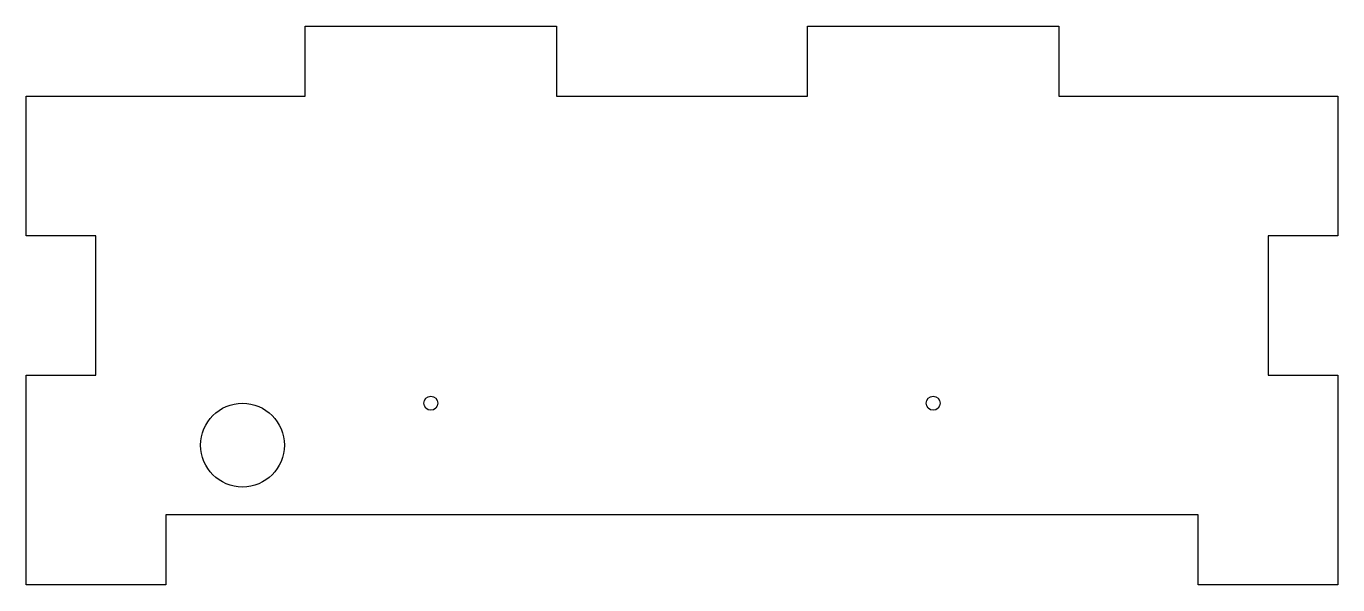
# Model space of a CAD drawing. Header units: millimetres. Extents: x -47 to 47, y 2 to 42.
import ezdxf

# ---------------------------------------------------------------- set-up
doc = ezdxf.new("R2010")
doc.units = ezdxf.units.MM
doc.layers.get('0').update_dxf_attribs({"linetype": 'CONTINUOUS'})

msp = doc.modelspace()

# ---------------------------------------------------------------- linework, layer by layer
msp.add_lwpolyline([(9, 42), (27, 42), (27, 37), (47, 37), (47, 27), (42, 27), (42, 17), (47, 17), (47, 2), (37, 2), (37, 7), (-37, 7), (-37, 2), (-47, 2), (-47, 17), (-42, 17), (-42, 27), (-47, 27), (-47, 37), (-27, 37), (-27, 42), (-9, 42), (-9, 37), (9, 37)], close=True)
for centre, radius in [((-18, 15), 0.5), ((18, 15), 0.5), ((-31.5, 12), 3)]:
    msp.add_circle(centre, radius)

doc.saveas('drawing.dxf')
